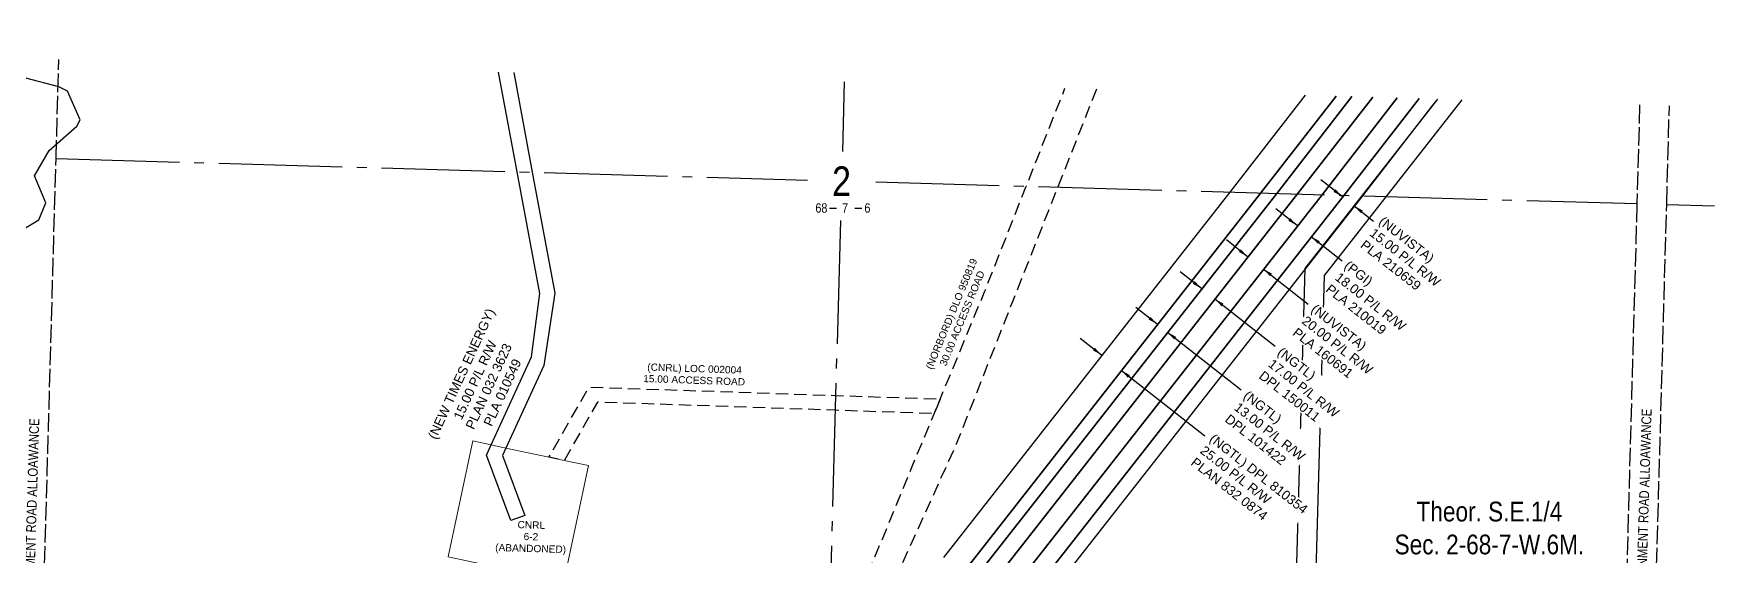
# Model space of a CAD drawing. Extents: x 363066 to 375462, y 6077936 to 6083550.
# Drawn here: x 373759 to 375462, y 6080354 to 6080883 of the extents above; entities that cross this region are included whole.
import ezdxf
from ezdxf.enums import TextEntityAlignment as Align

# ---------------------------------------------------------------- set-up
doc = ezdxf.new("R2010")
doc.units = 0
doc.header["$LTSCALE"] = 5
for name, pattern in [('foc-ACCESSROAD', [3.75, 2.5, -1.25]), ('foc-QUARTERLINE', [33, 25, -3, 2, -3]), ('foc-UNSURVEYED', [12.5, 10, -2.5]), ('UNSURVEY_LINE', [4.5, 3.75, -0.75])]:
    doc.linetypes.add(name, pattern=pattern)
for name, color, linetype in [('10', 1, 'Continuous'), ('9', 3, 'Continuous'), ('C-SYMBOL', 7, 'Continuous'), ('F-AR', 190, 'foc-ACCESSROAD'), ('F-RW', 190, 'Continuous'), ('L-QSEC', 8, 'foc-QUARTERLINE'), ('L-SECLBL', 7, 'Continuous'), ('L-USEC', 7, 'foc-UNSURVEYED'), ('T-CREEK', 160, 'Continuous'), ('T-WATER', 160, 'Continuous')]:
    doc.layers.add(name, color=color, linetype=linetype)
for name, color, linetype, lineweight in [('F-AR-T', 190, 'Continuous', 9), ('F-RW-T', 190, 'Continuous', 9), ('F-WS-T', 190, 'Continuous', 9)]:
    doc.layers.add(name, color=color, linetype=linetype, lineweight=lineweight)
doc.styles.add('175L', font='ARIALN.TTF', dxfattribs={"height": 20})
doc.styles.add('80CG', font='ARIALN.TTF', dxfattribs={"height": 10})
doc.styles.add('80L', font='ARIALN.TTF', dxfattribs={"height": 10})
doc.styles.add('A60', font='arial.ttf', dxfattribs={"height": 7.35})
doc.styles.add('A80', font='arial.ttf', dxfattribs={"height": 9.5})
doc.styles.add('foc-LtypeFont', font='ARIALN.TTF', dxfattribs={"height": 7.35})
doc.styles.add('SIMPLEX', font='ARIALN.TTF')
doc.linetypes.add('foc-TOPO-flowdirection-NOLINE', pattern='A,0,[">",foc-LtypeFont,S=0.3,R=0,X=0,Y=-0.945],-20,[">",foc-LtypeFont,S=0.3,R=0,X=0,Y=-0.945],0', length=20)
doc.dimstyles.new('Compass 5 000', dxfattribs={"dimscale": 5, "dimtxt": 9, "dimasz": 2, "dimexe": 0.2, "dimexo": 0.0625, "dimgap": 0.5, "dimtad": 0, "dimtih": 1, "dimtoh": 1, "dimzin": 0, "dimdsep": 46, "dimtxsty": '80CG', "dimcen": 0.1, "dimse1": 1, "dimse2": 1, "dimclrd": 256, "dimclrt": 256, "dimaunit": 1, "dimadec": 4, "dimazin": 0, "dimtfac": 0.06, "dimtofl": 0, "dimtmove": 0, "dimatfit": 1, "dimfxl": 0.2, "dimtolj": 1, "dimtzin": 0, "dimlwd": -1, "dimarcsym": 0})

# ---------------------------------------------------------------- blocks, each defined once
blk = doc.blocks.new('L-SECLBL')
at = {"layer": '9', "color": 7}
for p, q in [((-5.1, -27.8), (-12.3, -27.8)), ((20.7, -27.8), (13.5, -27.8))]:
    blk.add_line(p, q, dxfattribs=at)
at = {"layer": '10', "color": 2, "style": 'SIMPLEX'}
blk.add_attdef('SEC', text='', height=30, dxfattribs=at).set_placement((0, 0), align=Align.MIDDLE)
at = {"layer": '10', "color": 5, "style": '80L'}
blk.add_attdef('TWP', text='', height=9.5, dxfattribs=at).set_placement((-14.4, -27.4), align=Align.MIDDLE_RIGHT)
blk.add_attdef('RGE', text='', height=9.5, dxfattribs=at).set_placement((3.6, -27.4), align=Align.MIDDLE_CENTER)
blk.add_attdef('MER', text='', height=9.5, dxfattribs=at).set_placement((23.2, -27.4), align=Align.MIDDLE_LEFT)

msp = doc.modelspace()

# ---------------------------------------------------------------- linework, layer by layer
at = {"layer": 'F-AR', "flags": 128}
for points in [[(373964.5, 6079061.6), (373993.2, 6079120.2), (374077.9, 6079293.2), (374084.8, 6079306.8), (374093.6, 6079325.1), (374100.3, 6079338.8), (374103, 6079344.3), (374111.7, 6079361.4), (374113.8, 6079365.5), (374123.1, 6079383.5), (374136.9, 6079410.6), (374146.2, 6079428.7), (374153.1, 6079442.3), (374157.7, 6079451.3), (374174.2, 6079483.5), (374230.9, 6079594.4), (374321.4, 6079771.3), (374394.1, 6079913.5), (374409.1, 6079943.3), (374537.5, 6080194.6), (374564, 6080250.5), (374590.5, 6080306.3), (374602.5, 6080331.8), (374605.1, 6080337.1), (374671.3, 6080497.3), (374677.5, 6080512.1), (374722.4, 6080620.7), (374764.7, 6080727.8), (374803.9, 6080827.1)], [(374835.8, 6080826.1), (374796.6, 6080726.9), (374750.4, 6080609.9), (374693.7, 6080466.3), (374633.2, 6080332.8), (374621.7, 6080307.4), (374566.6, 6080185.5), (374561.9, 6080176.8), (374534.9, 6080123.8), (374524.9, 6080104.1), (374442.3, 6079942.3), (374427.3, 6079912.6), (374350, 6079761.4), (374268.7, 6079602.5), (374198.6, 6079465.3), (374182.1, 6079433.1), (374177.5, 6079424.1), (374170.5, 6079410.5), (374161.3, 6079392.5), (374147.4, 6079365.3), (374138.2, 6079347.3), (374136.3, 6079343.5), (374129.8, 6079330.9), (374124.9, 6079320.8), (374118.2, 6079307.2), (374109.4, 6079288.9), (374102.5, 6079275.3), (374026.1, 6079119.3), (373997.4, 6079060.6)]]:
    msp.add_lwpolyline(points, dxfattribs=at)
msp.add_lwpolyline([(374677.5, 6080512.1), (374671.3, 6080497.3), (374571, 6080500.8), (374330.1, 6080509), (374296.4, 6080449.9), (374281, 6080453.2), (374321.6, 6080524.3), (374571.4, 6080515.8), (374677.5, 6080512.1)], close=True, dxfattribs=at)
at = {"layer": 'F-RW', "flags": 128}
for points in [[(374245.2, 6080843.1), (374264, 6080742), (374286.9, 6080619.4), (374275.8, 6080546.2), (374237.4, 6080462.5), (374233.9, 6080454.8), (374256.4, 6080394.1), (374242.4, 6080388.9), (374217.6, 6080455.4), (374222.3, 6080465.7), (374263.3, 6080554.9), (374271.7, 6080619), (374248.7, 6080742.5), (374229.8, 6080843.6)], [(374616.3, 6079182.3), (374571.6, 6079213), (374535.7, 6079237.3), (374340.3, 6079369.4), (374385.4, 6079441.7), (374399, 6079477.7), (374415.9, 6079681.5), (374426.3, 6079735.1), (374515.8, 6079910.1), (374530.8, 6079939.8), (374556.7, 6079990.7), (374609.3, 6080093.6), (374613.3, 6080101.5), (374614.3, 6080103.5), (374623.3, 6080121.2), (374632.8, 6080139.4), (374750.5, 6080289.5), (375086.9, 6080718.7), (375162.9, 6080816.7)], [(375181.6, 6080816.2), (375175.5, 6080808.5), (375105.6, 6080718.1), (374762.3, 6080280.3), (374645.5, 6080131.3), (374639.9, 6080120.7), (374630.9, 6080103), (374629.9, 6080101), (374625.9, 6080093.1), (374555.8, 6079955.8), (374547.4, 6079939.4), (374532.4, 6079909.6), (374440.7, 6079730.2), (374430.8, 6079679.4), (374413.8, 6079474.4), (374398.9, 6079435), (374358, 6079369.4), (374536, 6079249.1), (374577.3, 6079221.2), (374616.6, 6079194.1)], [(375181.6, 6080816.2), (375047.1, 6080644.6), (375026.5, 6079915.5), (374542.2, 6079929.2), (374440.7, 6079730.2), (374430.8, 6079679.4), (374413.8, 6079474.4), (374398.9, 6079435), (374358, 6079369.4), (374527.5, 6079257.2), (374385.2, 6079049.5)], [(374409, 6079048.8), (374551.4, 6079256.8), (374554.2, 6079260.8), (374530.2, 6079277.2), (374385.2, 6079375.2), (374416.9, 6079426.1), (374433.5, 6079469.9), (374450.7, 6079676.7), (374459.8, 6079723.6), (374554.3, 6079908.9), (375045.9, 6079894.9), (375066.9, 6080637.4), (375206.5, 6080815.5)], [(375094.8, 6080818.7), (375018.6, 6080720.6), (374707.2, 6080323.5), (374586.3, 6080169.2), (374586.3, 6080169.2), (374586.3, 6080169.2), (374586.3, 6080169.2), (374469.9, 6079941.6), (374455, 6079911.8), (374427.2, 6079912.6), (374442.3, 6079942.3), (374566.6, 6080185.5), (374566.6, 6080185.5), (374566.6, 6080185.5), (374566.6, 6080185.5), (374666.6, 6080312.8), (374667.2, 6080313), (374683.5, 6080321.2), (374699, 6080334), (375002.4, 6080721.1), (375078.7, 6080819.2)], [(375115.9, 6080818.1), (375039.7, 6080720), (374720.6, 6080313), (374600.7, 6080160), (374567.4, 6080094.8), (374567.4, 6080094.8), (374567.4, 6080094.8), (374567.4, 6080094.8), (374559.2, 6080079.1), (374553, 6080066.9), (374488.8, 6079941), (374473.8, 6079911.3), (374455, 6079911.8), (374469.9, 6079941.6), (374552.5, 6080103.2), (374560.3, 6080118.6), (374562.5, 6080123), (374586.3, 6080169.2), (374707.2, 6080323.5), (375018.6, 6080720.6), (375094.8, 6080818.7)], [(374681, 6080351.5), (374971.4, 6080722), (375047.7, 6080820.1)], [(375078.7, 6080819.2), (375002.4, 6080721.1), (374699, 6080334)], [(374720.6, 6080313), (375039.7, 6080720), (375115.9, 6080818.1)], [(374736.4, 6080300.6), (375064.6, 6080719.3), (375140.7, 6080817.4)], [(375140.7, 6080817.4), (375064.6, 6080719.3), (374736.4, 6080300.6)], [(375162.9, 6080816.7), (375086.9, 6080718.7), (374750.5, 6080289.5)]]:
    msp.add_lwpolyline(points, dxfattribs=at)
at = {"layer": 'F-WS-T', "flags": 128}
msp.add_lwpolyline([(374321, 6080444.7), (374296, 6080327.3), (374178.7, 6080352.3), (374203.7, 6080469.7), (374222.3, 6080465.7), (374237.4, 6080462.5), (374281, 6080453.2), (374296.4, 6080449.9), (374321, 6080444.7)], close=True, dxfattribs=at)
at = {"layer": 'L-QSEC'}
for p, q in [((374580.3, 6080833.5), (374578.3, 6080763.1)), ((373781.4, 6080755.8), (374543, 6080734.1)), ((374612.2, 6080732.2), (375383.6, 6080710.2)), ((375413.8, 6080709.3), (375462.1, 6080707.9)), ((374576.4, 6080693.2), (374555.3, 6079939.2))]:
    msp.add_line(p, q, dxfattribs=at)
at = {"layer": 'L-USEC', "linetype": 'UNSURVEY_LINE'}
for p, q in [((373781.4, 6080755.8), (373784.2, 6080856.4)), ((375386.4, 6080810.3), (375383.6, 6080710.2)), ((375413.8, 6080709.3), (375416.5, 6080809.5)), ((373759.1, 6079961.8), (373781.4, 6080755.8)), ((375383.6, 6080710.2), (375361.6, 6079916.2)), ((375391.7, 6079915.4), (375413.8, 6080709.3))]:
    msp.add_line(p, q, dxfattribs=at)
at = {"layer": 'T-WATER'}
msp.add_lwpolyline([(373731.2, 6080674.2), (373763.9, 6080693.8), (373771.1, 6080711), (373759.4, 6080738.5), (373774.3, 6080764), (373802.6, 6080788.6), (373806, 6080795.3), (373793, 6080824.3), (373784.3, 6080828.6), (373750.8, 6080837.4)], dxfattribs=at)

# ---------------------------------------------------------------- block references
at = {"layer": 'L-SECLBL', "xscale": 0.999685, "yscale": 0.999685, "zscale": 0.999685}
msp.add_blockref('L-SECLBL', (374577.5, 6080733.2), dxfattribs=at).add_auto_attribs({'SEC': '2', 'TWP': '68', 'RGE': '7', 'MER': '6'})

# ---------------------------------------------------------------- texts
at = {"layer": 'C-SYMBOL', "color": 3, "insert": (375234.1, 6080408.1), "char_height": 19.994, "width": 190.44, "attachment_point": 2, "style": '175L'}
msp.add_mtext('Theor. S.E.1/4\\PSec. 2-68-7-W.6M.', dxfattribs=at)
at = {"layer": 'F-AR-T', "style": 'A60'}
for s, rotation, p in [('(NORBORD) DLO 950819', 67.5331, (374692.3, 6080597.1)), ('30.00 ACCESS ROAD', 67.5331, (374703.1, 6080592.6)), ('15.00 ACCESS ROAD', 358.0484, (374428, 6080527.6)), ('(CNRL) LOC 002004', 358.0484, (374428.4, 6080539.4))]:
    msp.add_text(s, height=7.35, rotation=rotation, dxfattribs=at).set_placement(p, align=Align.CENTER)
at = {"layer": 'F-RW-T', "style": 'A80'}
for s, rotation, p in [('(NUVISTA)', 321.9327, (375121.2, 6080690.5)), ('PLA 210659', 321.9327, (375102.5, 6080666.6)), ('15.00 P/L R/W', 321.9327, (375111.9, 6080678.6)), ('18.00 P/L R/W', 321.9299, (375076.8, 6080633.8)), ('(PGI)', 321.9299, (375086.1, 6080645.7)), ('PLA 210019', 321.9299, (375067.4, 6080621.8))]:
    msp.add_text(s, height=9.5, rotation=rotation, dxfattribs=at).set_placement(p)
for s, p in [('(NEW TIMES ENERGY)', (374196.6, 6080535.8)), ('15.00 P/L R/W', (374210.4, 6080529.4)), ('PLAN 032 3623', (374224.2, 6080523.1)), ('PLA 010549', (374238.1, 6080516.8))]:
    msp.add_text(s, height=9.5, rotation=65.3694, dxfattribs=at).set_placement(p, align=Align.CENTER)
at = {"layer": 'F-WS-T', "style": 'A60'}
for s, p in [('CNRL', (374263, 6080380.9)), ('(ABANDONED)', (374262.3, 6080357.1)), ('6-2', (374262.6, 6080369))]:
    msp.add_text(s, height=7.35, rotation=358.3982, dxfattribs=at).set_placement(p, align=Align.CENTER)

# ---------------------------------------------------------------- leaders
at = {"layer": 'F-RW'}
for points in [[(375085, 6080717.3), (375063.4, 6080734.3)], [(375039.2, 6080688), (375017.6, 6080705)], [(375096.9, 6080708.1), (375116.5, 6080692.6)], [(374989.1, 6080656.4), (374967.5, 6080673.4)], [(375053.4, 6080676.9), (375084.9, 6080652.2)], [(374942.3, 6080624.2), (374920.6, 6080641.1)], [(375004.9, 6080644.1), (375050.5, 6080608.4)], [(374897.4, 6080588), (374875.8, 6080605)], [(374955.7, 6080613.7), (375017, 6080565.6)], [(374841.1, 6080556.7), (374819.5, 6080573.6)], [(374907.7, 6080580), (374982.4, 6080521.4)], [(374860.8, 6080541.3), (374945.8, 6080474.7)]]:
    msp.add_leader(points, dimstyle='Compass 5 000', override={"dimtxsty": '80CG'}, dxfattribs=at)

# ---------------------------------------------------------------- next in the draw order: texts
at = {"layer": 'F-RW-T', "insert": (375058.4, 6080609.1), "char_height": 9.5, "width": 86.25, "attachment_point": 1, "rotation": 321.9299, "line_spacing_factor": 0.96, "style": 'A80', "bg_fill": 3, "box_fill_scale": 1.15, "bg_fill_color": 256, "bg_fill_true_color": 256, "bg_fill_transparency": 0}
msp.add_mtext('(NUVISTA)\\P20.00 P/L R/W\\PPLA 160691', dxfattribs=at)
at = {"layer": 'L-USEC', "char_height": 9.993, "attachment_point": 1, "rotation": 88.2639, "style": '80L', "bg_fill": 3, "box_fill_scale": 1.15, "bg_fill_color": 256, "bg_fill_true_color": 256, "bg_fill_transparency": 0}
for insert in [(375379, 6080186.1), (373744.9, 6080176.5)]:
    msp.add_mtext_dynamic_manual_height_columns('\\pi0.32804;30.18 THEORETICAL GOVERNMENT ROAD ALLOAWANCE', width=315.712, gutter_width=50, heights=[0], dxfattribs=dict(at, insert=insert))

# ---------------------------------------------------------------- next in the draw order: linework, layer by layer
at = {"layer": 'T-CREEK', "linetype": 'foc-TOPO-flowdirection-NOLINE', "flags": 128}
msp.add_lwpolyline([(372773.6, 6079134.9), (372811.9, 6079136.3), (372857.8, 6079140.5), (372916.2, 6079185.7), (372948.1, 6079204.3), (372984.1, 6079219.7), (373002.4, 6079251.7), (373005.4, 6079284.7), (373006.3, 6079294.6), (373006.7, 6079298.8), (373004.1, 6079342.7), (372984.8, 6079373.6), (372951.6, 6079390.9), (372920.9, 6079411), (372910.7, 6079446.5), (372930.5, 6079476.4), (372956.4, 6079500.5), (372988.5, 6079519.1), (373017.3, 6079541.5), (373027.4, 6079581.3), (373018.6, 6079623.4), (372997.3, 6079652.9), (373014.2, 6079681), (373045.8, 6079700.3), (373073.9, 6079723.2), (373065.4, 6079762.6), (373033.6, 6079784.1), (373002.7, 6079800.1), (372972.1, 6079820.5), (372920.7, 6079870.5), (372905.8, 6079902.7), (372906.7, 6079912.7), (372914.9, 6079943), (372947.3, 6079961.1), (372997, 6079961.4), (373033.6, 6079971.5), (373037.2, 6079972.4), (373068.4, 6079960.2), (373082.9, 6079924.4), (373081.6, 6079880.2), (373112.9, 6079895.8), (373134.6, 6079924), (373152.8, 6079956.5), (373161.4, 6079997.4), (373188.2, 6080020.8), (373230.7, 6080029.2), (373266.3, 6080045.1), (373277.5, 6080056.5), (373291.8, 6080071.3), (373308.4, 6080104.7), (373332.3, 6080131.2), (373369.2, 6080123), (373398.5, 6080141.1), (373392.3, 6080185.8), (373390.1, 6080230.2), (373415.3, 6080255.7), (373445.3, 6080277.1), (373480.8, 6080292.4), (373508, 6080316.4), (373520.3, 6080354.3), (373555.2, 6080349.3), (373574.4, 6080316.8), (373590.1, 6080281.8), (373615.7, 6080256.2), (373643.2, 6080277.2), (373657, 6080314.1), (373653.5, 6080357.7), (373637.6, 6080393.4), (373641.3, 6080434.8), (373660.4, 6080465.4), (373683.7, 6080493.5), (373685.3, 6080546.2), (373681.5, 6080556.5), (373664.7, 6080579.3), (373648.5, 6080595.5), (373639.2, 6080609.7), (373645.4, 6080645.4), (373650, 6080652), (373681.1, 6080671.7), (373731.2, 6080674.2), (373763.9, 6080693.8), (373771.1, 6080711), (373759.4, 6080738.5), (373774.3, 6080764), (373802.6, 6080788.6), (373806, 6080795.3), (373793, 6080824.3), (373784.3, 6080828.6), (373750.8, 6080837.4), (373719.9, 6080859.9), (373719.6, 6080882.5)], dxfattribs=at)

# ---------------------------------------------------------------- next in the draw order: texts
at = {"layer": 'F-RW-T', "insert": (375024.3, 6080565.4), "char_height": 9.5, "width": 86.25, "attachment_point": 1, "rotation": 321.9298, "line_spacing_factor": 0.96, "style": 'A80', "bg_fill": 3, "box_fill_scale": 1.15, "bg_fill_color": 256, "bg_fill_true_color": 256, "bg_fill_transparency": 0}
msp.add_mtext('(NGTL)\\P17.00 P/L R/W\\PDPL 150011', dxfattribs=at)

# ---------------------------------------------------------------- next in the draw order: texts
at = {"layer": 'F-RW-T', "insert": (374989.8, 6080521.4), "char_height": 9.5, "width": 86.25, "attachment_point": 1, "rotation": 321.9298, "line_spacing_factor": 0.96, "style": 'A80', "bg_fill": 3, "box_fill_scale": 1.15, "bg_fill_color": 256, "bg_fill_true_color": 256, "bg_fill_transparency": 0}
msp.add_mtext('(NGTL)\\P13.00 P/L R/W\\PDPL 101422', dxfattribs=at)

# ---------------------------------------------------------------- next in the draw order: texts
at = {"layer": 'F-RW-T', "insert": (374955.3, 6080477.6), "char_height": 9.5, "width": 121.165, "attachment_point": 1, "rotation": 321.9297, "line_spacing_factor": 0.96, "style": 'A80', "bg_fill": 3, "box_fill_scale": 1.15, "bg_fill_color": 256, "bg_fill_true_color": 256, "bg_fill_transparency": 0}
msp.add_mtext('(NGTL) DPL 810354\\P25.00 P/L R/W\\PPLAN 832 0874', dxfattribs=at)

doc.saveas('drawing.dxf')
